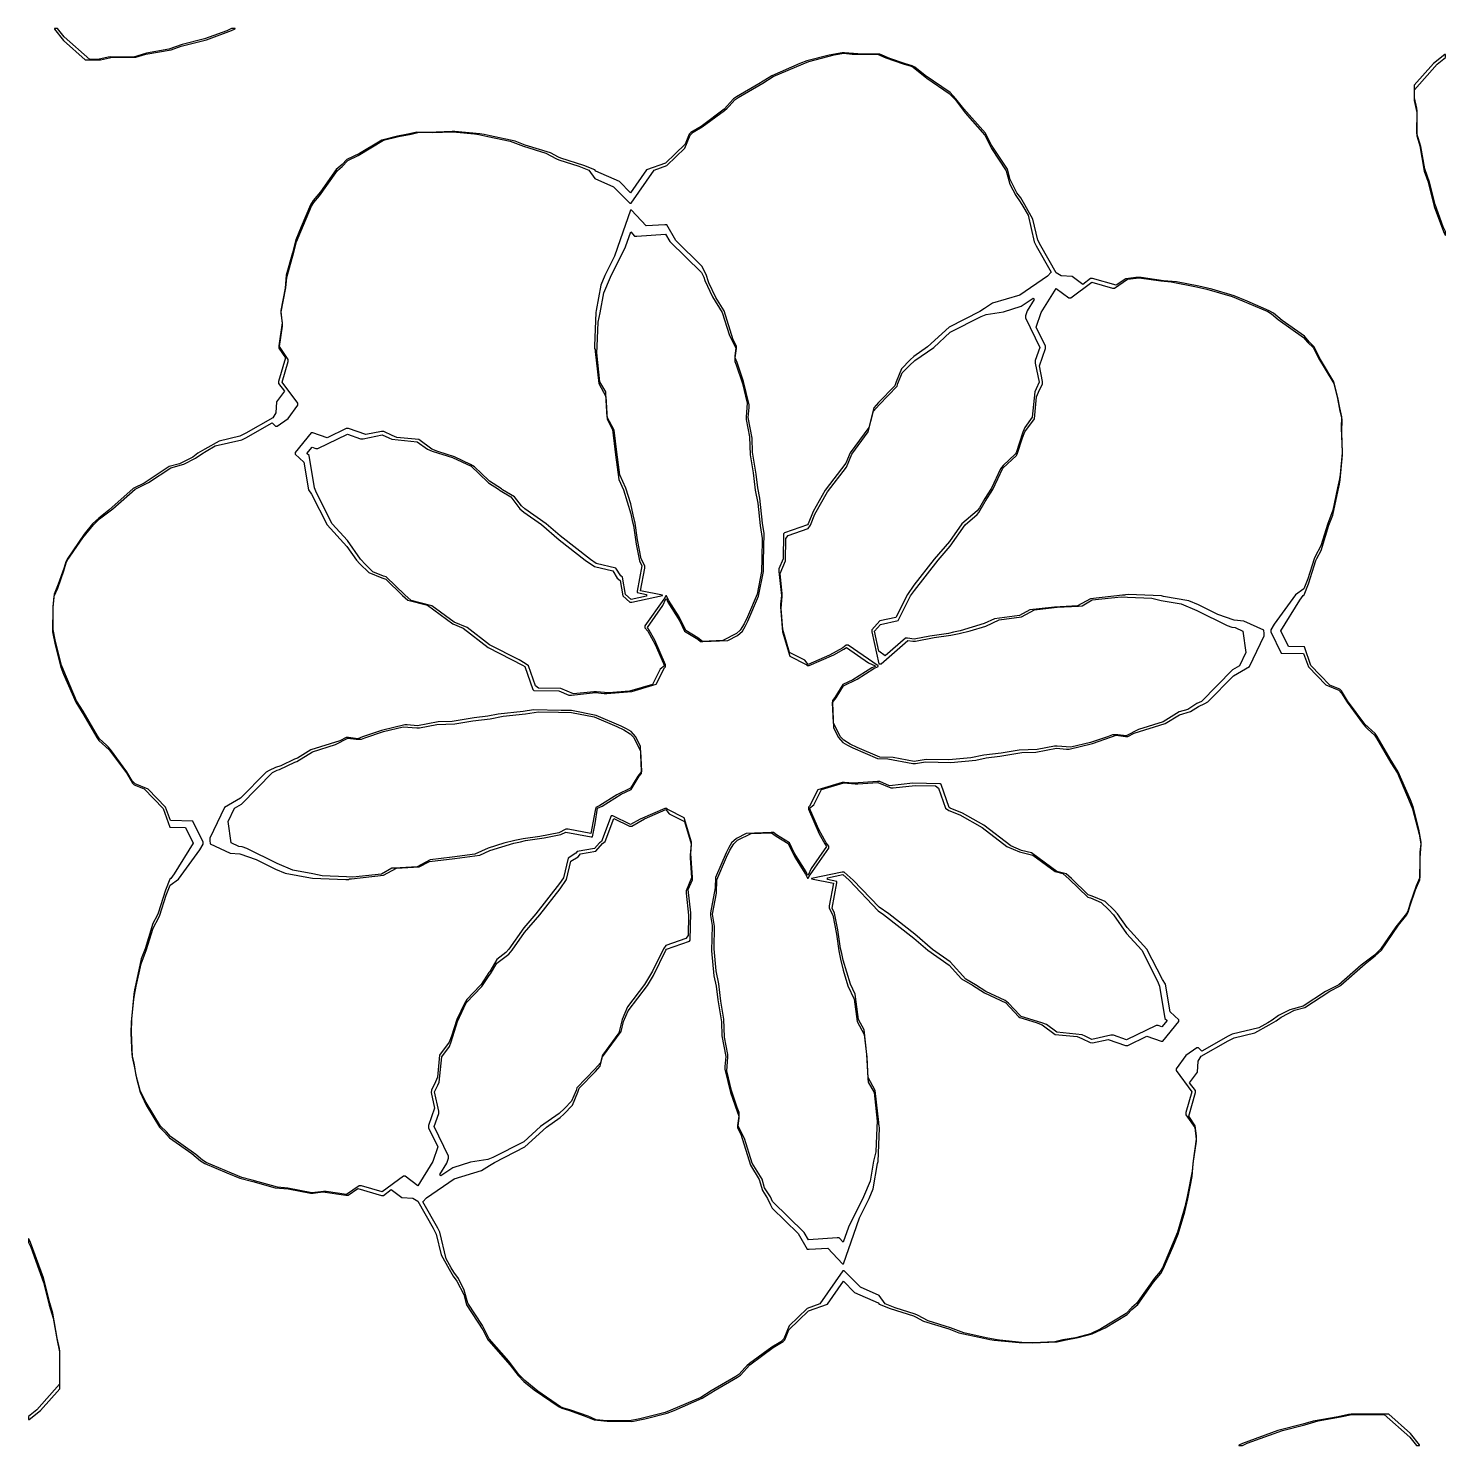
# Model space of a CAD drawing. Extents: x 65 to 85, y 65 to 85.
import ezdxf

# ---------------------------------------------------------------- set-up
doc = ezdxf.new("R2010")
doc.units = 0

msp = doc.modelspace()

# ---------------------------------------------------------------- linework, layer by layer
for points in [[(65.803, 84.553), (66.018, 84.556), (66.188, 84.594), (66.517, 84.592), (66.66, 84.634), (67.015, 84.696), (67.159, 84.749), (67.514, 84.839), (67.867, 84.967), (67.918, 84.993), (67.918, 84.999), (67.868, 84.999), (67.803, 84.966), (67.486, 84.852), (67.171, 84.771), (66.985, 84.703), (66.67, 84.648), (66.483, 84.594), (66.166, 84.595), (66.128, 84.592), (65.982, 84.56), (65.867, 84.558), (65.505, 84.88), (65.41, 84.999), (65.368, 84.999), (65.368, 84.987), (65.495, 84.827), (65.803, 84.553)], [(65.457, 75.987), (65.499, 75.885), (65.669, 75.49), (65.786, 75.306), (65.967, 74.991), (65.996, 74.952), (66.142, 74.817), (66.384, 74.492), (66.469, 74.349), (66.492, 74.325), (66.637, 74.268), (66.901, 73.991), (66.995, 73.729), (67.217, 73.724), (67.326, 73.501), (67.059, 73.07), (67.012, 73.005), (66.997, 72.994), (66.934, 72.841), (66.833, 72.512), (66.818, 72.482), (66.756, 72.367), (66.649, 72.013), (66.595, 71.869), (66.517, 71.516), (66.501, 71.434), (66.491, 71.372), (66.455, 71.019), (66.452, 70.835), (66.466, 70.483), (66.496, 70.355), (66.521, 70.209), (66.527, 70.185), (66.578, 69.987), (66.663, 69.805), (66.852, 69.493), (66.923, 69.426), (66.994, 69.346), (67.308, 69.122), (67.431, 69.02), (67.49, 68.984), (67.803, 68.849), (67.986, 68.773), (68.17, 68.729), (68.484, 68.639), (68.668, 68.625), (68.982, 68.563), (69.019, 68.563), (69.156, 68.581), (69.481, 68.535), (69.513, 68.535), (69.649, 68.627), (69.983, 68.532), (70.013, 68.532), (70.122, 68.613), (70.273, 68.501), (70.425, 68.492), (70.495, 68.451), (70.714, 68.068), (70.757, 67.987), (70.824, 67.693), (70.938, 67.491), (70.997, 67.394), (71.049, 67.322), (71.145, 67.132), (71.185, 66.989), (71.416, 66.635), (71.489, 66.491), (71.496, 66.481), (71.799, 66.138), (71.91, 65.993), (71.994, 65.904), (72.137, 65.789), (72.49, 65.548), (72.527, 65.531), (72.624, 65.5), (72.842, 65.424), (72.985, 65.363), (73.166, 65.346), (73.518, 65.344), (73.701, 65.378), (74.013, 65.457), (74.115, 65.499), (74.51, 65.669), (74.694, 65.786), (75.008, 65.967), (75.048, 65.996), (75.183, 66.142), (75.508, 66.384), (75.65, 66.469), (75.674, 66.492), (75.732, 66.637), (75.873, 66.773), (76.009, 66.901), (76.277, 66.997), (76.501, 67.322), (76.659, 67.164), (76.994, 67.014), (77.006, 66.997), (77.159, 66.934), (77.488, 66.833), (77.518, 66.818), (77.633, 66.756), (77.987, 66.649), (78.131, 66.595), (78.484, 66.517), (78.566, 66.501), (78.628, 66.491), (78.981, 66.455), (79.165, 66.452), (79.517, 66.466), (79.645, 66.496), (79.79, 66.522), (79.815, 66.527), (80.013, 66.578), (80.195, 66.664), (80.507, 66.852), (80.573, 66.923), (80.654, 66.994), (80.877, 67.308), (80.98, 67.431), (81.015, 67.49), (81.15, 67.803), (81.227, 67.987), (81.317, 68.3), (81.361, 68.484), (81.422, 68.798), (81.437, 68.982), (81.482, 69.297), (81.484, 69.336), (81.484, 69.373), (81.466, 69.512), (81.373, 69.649), (81.468, 69.983), (81.468, 70.013), (81.387, 70.122), (81.499, 70.273), (81.508, 70.425), (81.549, 70.495), (81.932, 70.714), (82.013, 70.757), (82.307, 70.824), (82.509, 70.938), (82.606, 70.997), (82.677, 71.049), (82.867, 71.145), (83.011, 71.185), (83.364, 71.416), (83.509, 71.489), (83.518, 71.496), (83.862, 71.799), (84.006, 71.91), (84.095, 71.994), (84.336, 72.346), (84.452, 72.491), (84.468, 72.527), (84.5, 72.624), (84.575, 72.842), (84.637, 72.984), (84.638, 73.296), (84.655, 73.481), (84.655, 73.518), (84.622, 73.701), (84.542, 74.013), (84.501, 74.115), (84.331, 74.51), (84.214, 74.694), (84.032, 75.008), (84.004, 75.048), (83.858, 75.183), (83.616, 75.508), (83.53, 75.65), (83.508, 75.674), (83.363, 75.731), (83.227, 75.873), (83.099, 76.009), (83.005, 76.27), (82.783, 76.275), (82.674, 76.499), (82.941, 76.93), (82.988, 76.995), (83.003, 77.006), (83.066, 77.159), (83.167, 77.488), (83.181, 77.518), (83.244, 77.633), (83.35, 77.987), (83.405, 78.131), (83.483, 78.484), (83.499, 78.566), (83.509, 78.628), (83.545, 78.981), (83.545, 79.02), (83.531, 79.36), (83.534, 79.518), (83.504, 79.645), (83.478, 79.79), (83.422, 80.012), (83.232, 80.325), (83.146, 80.507), (83.076, 80.573), (83.006, 80.654), (82.692, 80.877), (82.568, 80.98), (82.51, 81.015), (82.197, 81.15), (82.013, 81.227), (81.7, 81.317), (81.516, 81.361), (81.202, 81.422), (81.018, 81.437), (80.703, 81.482), (80.664, 81.484), (80.626, 81.484), (80.488, 81.466), (80.35, 81.373), (80.017, 81.468), (79.987, 81.468), (79.878, 81.386), (79.727, 81.499), (79.574, 81.508), (79.504, 81.549), (79.286, 81.932), (79.243, 82.012), (79.176, 82.307), (79.062, 82.509), (79.003, 82.606), (78.95, 82.677), (78.854, 82.867), (78.815, 83.011), (78.583, 83.364), (78.511, 83.509), (78.504, 83.518), (78.2, 83.862), (78.09, 84.006), (78.006, 84.095), (77.654, 84.336), (77.509, 84.452), (77.473, 84.468), (77.377, 84.5), (77.158, 84.575), (77.016, 84.637), (76.704, 84.638), (76.519, 84.655), (76.482, 84.655), (76.299, 84.622), (75.987, 84.542), (75.885, 84.501), (75.49, 84.331), (75.306, 84.214), (74.991, 84.033), (74.952, 84.004), (74.817, 83.858), (74.492, 83.616), (74.349, 83.53), (74.325, 83.508), (74.268, 83.363), (74.127, 83.227), (73.991, 83.099), (73.722, 83.003), (73.499, 82.678), (73.341, 82.836), (73.006, 82.986), (72.994, 83.003), (72.841, 83.066), (72.512, 83.167), (72.482, 83.181), (72.367, 83.244), (72.013, 83.35), (71.869, 83.405), (71.516, 83.483), (71.434, 83.499), (71.372, 83.509), (71.019, 83.545), (70.98, 83.545), (70.64, 83.531), (70.482, 83.534), (70.355, 83.504), (70.21, 83.478), (69.988, 83.422), (69.675, 83.232), (69.493, 83.147), (69.427, 83.076), (69.346, 83.006), (69.122, 82.692), (69.02, 82.569), (68.984, 82.51), (68.849, 82.197), (68.773, 82.013), (68.729, 81.83), (68.639, 81.516), (68.625, 81.332), (68.563, 81.018), (68.563, 80.981), (68.581, 80.844), (68.535, 80.519), (68.535, 80.486), (68.627, 80.35), (68.532, 80.017), (68.532, 79.987), (68.613, 79.878), (68.501, 79.727), (68.492, 79.574), (68.451, 79.505), (68.068, 79.286), (67.987, 79.243), (67.693, 79.176), (67.491, 79.062), (67.394, 79.003), (67.322, 78.95), (67.132, 78.854), (66.989, 78.815), (66.635, 78.583), (66.491, 78.511), (66.481, 78.504), (66.138, 78.2), (65.994, 78.09), (65.905, 78.006), (65.789, 77.862), (65.548, 77.51), (65.531, 77.473), (65.5, 77.377), (65.424, 77.158), (65.363, 77.015), (65.346, 76.834), (65.344, 76.482), (65.378, 76.299), (65.457, 75.987)], [(65.416, 77.102), (65.5, 77.345), (65.536, 77.456), (65.551, 77.49), (65.769, 77.809), (65.918, 77.994), (66.006, 78.077), (66.192, 78.219), (66.507, 78.497), (66.694, 78.592), (67.011, 78.799), (67.197, 78.85), (67.359, 78.932), (67.449, 78.997), (67.509, 79.035), (67.637, 79.106), (68.013, 79.191), (68.071, 79.223), (68.44, 79.433), (68.488, 79.386), (68.513, 79.386), (68.665, 79.495), (68.804, 79.682), (68.804, 79.708), (68.582, 80.005), (68.666, 80.298), (68.666, 80.328), (68.544, 80.508), (68.586, 80.797), (68.586, 80.834), (68.584, 80.873), (68.567, 80.997), (68.634, 81.338), (68.646, 81.484), (68.748, 81.84), (68.783, 81.987), (68.844, 82.133), (68.998, 82.49), (69.028, 82.54), (69.11, 82.638), (69.364, 82.994), (69.429, 83.051), (69.507, 83.135), (69.655, 83.204), (70.012, 83.42), (70.225, 83.475), (70.401, 83.506), (70.514, 83.533), (70.705, 83.529), (70.992, 83.541), (71.298, 83.51), (71.357, 83.501), (71.484, 83.475), (71.801, 83.405), (71.987, 83.335), (72.303, 83.24), (72.454, 83.158), (72.488, 83.142), (72.768, 83.056), (72.911, 82.997), (72.994, 82.881), (73.257, 82.763), (73.489, 82.532), (73.509, 82.532), (73.829, 82.997), (74.009, 83.062), (74.265, 83.307), (74.338, 83.492), (74.38, 83.532), (74.508, 83.608), (74.822, 83.842), (74.861, 83.873), (74.886, 83.898), (74.975, 83.996), (75.016, 84.025), (75.364, 84.225), (75.51, 84.318), (75.934, 84.499), (76.013, 84.532), (76.37, 84.623), (76.506, 84.647), (76.626, 84.636), (76.984, 84.635), (77.102, 84.584), (77.345, 84.5), (77.456, 84.464), (77.491, 84.448), (77.677, 84.298), (77.994, 84.082), (78.077, 83.993), (78.219, 83.808), (78.498, 83.492), (78.591, 83.305), (78.799, 82.989), (78.85, 82.802), (78.932, 82.64), (78.997, 82.551), (79.035, 82.491), (79.106, 82.363), (79.191, 81.987), (79.223, 81.928), (79.433, 81.56), (79.379, 81.504), (78.989, 81.236), (78.607, 81.119), (78.491, 81.047), (78.424, 81.002), (77.992, 80.781), (77.689, 80.504), (77.493, 80.368), (77.443, 80.32), (77.319, 80.193), (77.244, 80.013), (77.226, 79.957), (76.996, 79.72), (76.932, 79.643), (76.859, 79.366), (76.598, 79.01), (76.537, 78.864), (76.244, 78.482), (76.076, 78.183), (76.005, 78.01), (75.994, 77.992), (75.669, 77.882), (75.658, 77.868), (75.651, 77.516), (75.591, 77.371), (75.591, 77.336), (75.627, 76.998), (75.616, 76.874), (75.616, 76.836), (75.642, 76.484), (75.745, 76.14), (75.975, 76.025), (75.99, 76.007), (76.016, 76.007), (76.366, 76.16), (76.508, 76.239), (76.543, 76.265), (76.856, 76.047), (76.948, 76.003), (76.948, 75.997), (76.904, 75.976), (76.635, 75.808), (76.495, 75.739), (76.38, 75.555), (76.347, 75.513), (76.347, 75.48), (76.36, 75.13), (76.43, 74.992), (76.493, 74.922), (76.559, 74.883), (76.634, 74.848), (76.984, 74.695), (77.127, 74.693), (77.482, 74.624), (77.518, 74.624), (77.658, 74.649), (78.019, 74.641), (78.372, 74.675), (78.517, 74.705), (78.709, 74.728), (79.018, 74.78), (79.216, 74.784), (79.507, 74.842), (79.651, 74.83), (79.688, 74.83), (80.014, 74.91), (80.286, 75), (80.351, 75.025), (80.481, 75.007), (80.515, 75.007), (80.602, 75.054), (81.041, 75.189), (81.243, 75.314), (81.397, 75.359), (81.51, 75.428), (81.603, 75.473), (81.645, 75.497), (82.007, 75.863), (82.233, 75.995), (82.44, 76.426), (82.44, 76.459), (82.434, 76.506), (82.152, 76.636), (82.016, 76.649), (81.785, 76.727), (81.511, 76.864), (81.375, 76.922), (81.016, 76.984), (80.99, 76.99), (80.52, 77.009), (80.484, 77.008), (80.469, 77.003), (80.439, 76.999), (79.986, 76.951), (79.805, 76.85), (79.482, 76.832), (79.131, 76.792), (78.987, 76.714), (78.631, 76.668), (78.488, 76.6), (78.148, 76.5), (78.056, 76.477), (77.984, 76.462), (77.721, 76.422), (77.498, 76.38), (77.408, 76.394), (77.377, 76.394), (77.092, 76.143), (77.001, 76.211), (76.94, 76.494), (77.023, 76.589), (77.274, 76.643), (77.45, 76.991), (77.503, 77.067), (77.838, 77.493), (78.006, 77.691), (78.221, 77.994), (78.39, 78.139), (78.411, 78.168), (78.502, 78.322), (78.609, 78.49), (78.753, 78.795), (78.942, 78.974), (78.955, 78.99), (79.028, 79.219), (79.061, 79.305), (79.196, 79.488), (79.227, 79.8), (79.255, 79.864), (79.312, 79.985), (79.312, 80.018), (79.266, 80.235), (79.352, 80.483), (79.352, 80.515), (79.222, 80.785), (79.293, 80.989), (79.502, 81.33), (79.682, 81.196), (79.708, 81.196), (80.005, 81.418), (80.298, 81.334), (80.328, 81.334), (80.512, 81.458), (80.673, 81.48), (80.982, 81.435), (81.128, 81.424), (81.484, 81.354), (81.63, 81.319), (81.987, 81.216), (82.133, 81.156), (82.49, 81.002), (82.54, 80.971), (82.638, 80.89), (82.994, 80.636), (83.051, 80.571), (83.135, 80.493), (83.204, 80.345), (83.42, 79.988), (83.475, 79.775), (83.506, 79.599), (83.533, 79.486), (83.529, 79.295), (83.541, 79.008), (83.51, 78.702), (83.501, 78.643), (83.475, 78.516), (83.405, 78.199), (83.335, 78.013), (83.24, 77.697), (83.158, 77.546), (83.142, 77.512), (83.056, 77.232), (82.997, 77.089), (82.879, 77.005), (82.579, 76.59), (82.532, 76.514), (82.532, 76.485), (82.678, 76.185), (82.995, 76.178), (83.062, 75.991), (83.307, 75.735), (83.492, 75.662), (83.531, 75.62), (83.608, 75.492), (83.842, 75.178), (83.873, 75.138), (83.898, 75.114), (83.996, 75.025), (84.025, 74.984), (84.224, 74.636), (84.318, 74.49), (84.499, 74.066), (84.532, 73.987), (84.623, 73.629), (84.647, 73.494), (84.636, 73.374), (84.635, 73.016), (84.584, 72.898), (84.5, 72.655), (84.464, 72.543), (84.448, 72.509), (84.298, 72.322), (84.082, 72.006), (83.994, 71.923), (83.808, 71.781), (83.492, 71.502), (83.305, 71.408), (82.989, 71.2), (82.8, 71.148), (82.64, 71.068), (82.551, 71.003), (82.491, 70.965), (82.363, 70.894), (81.987, 70.808), (81.928, 70.777), (81.56, 70.567), (81.511, 70.614), (81.487, 70.614), (81.335, 70.505), (81.196, 70.318), (81.196, 70.292), (81.418, 69.995), (81.334, 69.702), (81.334, 69.671), (81.458, 69.488), (81.48, 69.327), (81.435, 69.018), (81.424, 68.872), (81.354, 68.516), (81.319, 68.37), (81.216, 68.013), (81.156, 67.867), (81.002, 67.51), (80.972, 67.46), (80.89, 67.362), (80.636, 67.006), (80.571, 66.949), (80.493, 66.866), (80.135, 66.649), (79.987, 66.58), (79.775, 66.524), (79.599, 66.494), (79.483, 66.466), (79.179, 66.454), (79.019, 66.458), (78.702, 66.49), (78.643, 66.499), (78.516, 66.524), (78.199, 66.595), (78.013, 66.664), (77.697, 66.76), (77.546, 66.841), (77.512, 66.858), (77.232, 66.944), (77.089, 67.003), (77.006, 67.119), (76.743, 67.237), (76.511, 67.468), (76.491, 67.468), (76.171, 67.002), (75.991, 66.938), (75.735, 66.693), (75.662, 66.508), (75.62, 66.468), (75.492, 66.391), (75.178, 66.158), (75.138, 66.127), (75.114, 66.102), (75.025, 66.004), (74.984, 65.975), (74.636, 65.775), (74.49, 65.682), (74.066, 65.501), (73.987, 65.468), (73.629, 65.377), (73.483, 65.35), (73.164, 65.352), (73.015, 65.365), (72.898, 65.416), (72.655, 65.5), (72.543, 65.536), (72.51, 65.551), (72.191, 65.769), (72.006, 65.918), (71.923, 66.006), (71.781, 66.192), (71.502, 66.508), (71.408, 66.694), (71.2, 67.011), (71.149, 67.197), (71.068, 67.359), (71.003, 67.449), (70.965, 67.509), (70.894, 67.637), (70.808, 68.012), (70.777, 68.071), (70.567, 68.439), (70.621, 68.496), (71.011, 68.764), (71.393, 68.881), (71.508, 68.952), (71.576, 68.998), (72.008, 69.219), (72.311, 69.496), (72.507, 69.632), (72.556, 69.68), (72.68, 69.807), (72.756, 69.987), (72.774, 70.043), (73.004, 70.28), (73.068, 70.357), (73.104, 70.489), (73.364, 70.844), (73.4, 70.987), (73.463, 71.136), (73.736, 71.492), (73.822, 71.635), (73.995, 71.99), (74.006, 72.007), (74.331, 72.118), (74.341, 72.132), (74.348, 72.519), (74.313, 72.846), (74.371, 72.984), (74.371, 73.019), (74.347, 73.354), (74.358, 73.481), (74.358, 73.517), (74.255, 73.86), (74.024, 73.975), (74.01, 73.993), (73.984, 73.993), (73.634, 73.84), (73.499, 73.766), (73.246, 73.887), (73.226, 73.887), (73.087, 73.527), (73.058, 73.505), (72.991, 73.428), (72.747, 73.383), (72.726, 73.359), (72.62, 73.292), (72.551, 73.011), (72.497, 72.933), (72.162, 72.507), (71.994, 72.309), (71.78, 72.007), (71.739, 71.959), (71.61, 71.861), (71.512, 71.692), (71.497, 71.676), (71.39, 71.508), (71.378, 71.494), (71.19, 71.297), (71.153, 71.241), (71.045, 71.012), (70.972, 70.781), (70.938, 70.695), (70.804, 70.512), (70.773, 70.2), (70.745, 70.136), (70.688, 70.015), (70.687, 69.982), (70.733, 69.765), (70.648, 69.517), (70.648, 69.485), (70.778, 69.215), (70.707, 69.011), (70.498, 68.669), (70.318, 68.804), (70.292, 68.804), (69.995, 68.582), (69.702, 68.666), (69.671, 68.666), (69.492, 68.544), (69.203, 68.586), (69.165, 68.586), (69.127, 68.584), (69.003, 68.567), (68.662, 68.634), (68.516, 68.646), (68.16, 68.748), (68.013, 68.783), (67.867, 68.844), (67.51, 68.998), (67.46, 69.028), (67.362, 69.109), (67.006, 69.364), (66.949, 69.429), (66.866, 69.507), (66.648, 69.865), (66.579, 70.013), (66.524, 70.225), (66.494, 70.401), (66.466, 70.517), (66.454, 70.821), (66.458, 70.981), (66.49, 71.298), (66.499, 71.357), (66.524, 71.484), (66.595, 71.801), (66.664, 71.987), (66.76, 72.303), (66.841, 72.454), (66.858, 72.488), (66.944, 72.768), (67.003, 72.911), (67.121, 72.995), (67.421, 73.41), (67.468, 73.486), (67.468, 73.515), (67.322, 73.814), (67.005, 73.822), (66.938, 74.009), (66.693, 74.265), (66.508, 74.338), (66.468, 74.38), (66.391, 74.508), (66.158, 74.822), (66.127, 74.861), (66.102, 74.886), (66.004, 74.975), (65.975, 75.016), (65.775, 75.364), (65.682, 75.51), (65.501, 75.934), (65.468, 76.013), (65.377, 76.37), (65.35, 76.517), (65.352, 76.836), (65.365, 76.985), (65.416, 77.102)], [(84.594, 83.812), (84.592, 83.483), (84.634, 83.34), (84.695, 82.985), (84.749, 82.841), (84.839, 82.486), (84.967, 82.133), (84.993, 82.082), (84.999, 82.082), (84.999, 82.131), (84.966, 82.197), (84.852, 82.514), (84.771, 82.829), (84.703, 83.015), (84.648, 83.33), (84.594, 83.517), (84.595, 83.834), (84.592, 83.872), (84.56, 84.018), (84.559, 84.133), (84.881, 84.495), (84.999, 84.589), (84.999, 84.632), (84.987, 84.632), (84.827, 84.505), (84.553, 84.197), (84.556, 83.982), (84.594, 83.812)], [(69.219, 77.992), (69.496, 77.689), (69.632, 77.493), (69.68, 77.443), (69.807, 77.319), (69.987, 77.244), (70.043, 77.226), (70.28, 76.995), (70.357, 76.932), (70.634, 76.859), (70.99, 76.598), (71.135, 76.537), (71.491, 76.264), (71.975, 76.014), (72.007, 75.994), (72.118, 75.669), (72.132, 75.658), (72.484, 75.651), (72.629, 75.591), (72.664, 75.591), (73.002, 75.627), (73.126, 75.616), (73.164, 75.616), (73.516, 75.642), (73.86, 75.745), (73.975, 75.975), (73.993, 75.99), (73.993, 76.016), (73.84, 76.366), (73.761, 76.508), (73.735, 76.543), (73.953, 76.856), (73.997, 76.948), (74.003, 76.948), (74.024, 76.904), (74.191, 76.635), (74.261, 76.494), (74.445, 76.38), (74.487, 76.347), (74.52, 76.347), (74.87, 76.36), (75.008, 76.431), (75.078, 76.493), (75.117, 76.559), (75.152, 76.634), (75.305, 76.986), (75.374, 77.337), (75.376, 77.48), (75.385, 77.873), (75.359, 78.017), (75.324, 78.372), (75.295, 78.517), (75.271, 78.709), (75.22, 79.018), (75.215, 79.216), (75.157, 79.507), (75.17, 79.651), (75.17, 79.688), (75.09, 80.014), (75, 80.286), (74.974, 80.351), (74.993, 80.481), (74.992, 80.515), (74.946, 80.602), (74.819, 81.011), (74.701, 81.202), (74.603, 81.41), (74.592, 81.436), (74.57, 81.512), (74.527, 81.603), (74.503, 81.645), (74.137, 82.007), (74.008, 82.228), (73.981, 82.228), (73.719, 82.211), (73.511, 82.432), (73.495, 82.432), (73.35, 82.013), (73.273, 81.785), (73.136, 81.511), (73.077, 81.375), (73.015, 81.016), (73.009, 80.99), (72.991, 80.52), (72.991, 80.484), (72.997, 80.469), (73.001, 80.439), (73.049, 79.986), (73.15, 79.805), (73.168, 79.486), (73.245, 79.341), (73.286, 78.982), (73.332, 78.631), (73.4, 78.487), (73.5, 78.148), (73.523, 78.055), (73.538, 77.984), (73.577, 77.721), (73.622, 77.487), (73.658, 77.415), (73.591, 77.059), (73.591, 77.038), (73.722, 77.012), (73.722, 76.987), (73.506, 76.94), (73.428, 77.009), (73.383, 77.253), (73.359, 77.274), (73.292, 77.38), (73.011, 77.448), (72.932, 77.503), (72.507, 77.838), (72.308, 78.006), (72.007, 78.22), (71.959, 78.26), (71.861, 78.389), (71.692, 78.488), (71.676, 78.503), (71.507, 78.61), (71.494, 78.622), (71.296, 78.81), (71.241, 78.847), (71.012, 78.954), (70.781, 79.028), (70.695, 79.061), (70.512, 79.196), (70.2, 79.227), (70.136, 79.255), (70.015, 79.312), (69.982, 79.312), (69.765, 79.266), (69.516, 79.352), (69.485, 79.352), (69.215, 79.222), (69.016, 79.291), (68.99, 79.291), (68.766, 79.012), (68.766, 78.989), (68.889, 78.88), (68.955, 78.488), (68.998, 78.424), (69.219, 77.992)], [(69.004, 79.09), (69.055, 79.073), (69.087, 79.073), (69.502, 79.271), (69.688, 79.208), (69.723, 79.208), (69.995, 79.265), (70.086, 79.221), (70.13, 79.202), (70.488, 79.167), (70.635, 79.059), (70.697, 79.034), (70.988, 78.942), (71.247, 78.82), (71.478, 78.6), (71.492, 78.588), (71.636, 78.497), (71.656, 78.478), (71.809, 78.389), (71.937, 78.221), (71.993, 78.174), (72.24, 77.999), (72.493, 77.784), (72.858, 77.497), (72.989, 77.406), (73.246, 77.343), (73.311, 77.241), (73.35, 77.208), (73.389, 76.991), (73.488, 76.904), (73.518, 76.904), (73.948, 76.997), (73.948, 77.003), (73.639, 77.064), (73.699, 77.381), (73.699, 77.414), (73.649, 77.513), (73.597, 77.783), (73.562, 78.016), (73.537, 78.134), (73.5, 78.288), (73.433, 78.512), (73.345, 78.699), (73.304, 79.017), (73.268, 79.328), (73.169, 79.514), (73.151, 79.833), (73.147, 79.868), (73.066, 80.013), (73.023, 80.42), (73.028, 80.509), (73.041, 80.854), (73.071, 80.984), (73.12, 81.269), (73.214, 81.489), (73.428, 81.915), (73.501, 82.127), (73.556, 82.068), (73.587, 82.068), (73.993, 82.094), (74.052, 81.993), (74.497, 81.553), (74.53, 81.488), (74.544, 81.443), (74.655, 81.209), (74.792, 80.989), (74.892, 80.667), (74.984, 80.492), (74.968, 80.374), (74.969, 80.299), (74.99, 80.249), (75.077, 79.986), (75.145, 79.71), (75.129, 79.519), (75.129, 79.482), (75.178, 79.236), (75.184, 78.982), (75.226, 78.728), (75.256, 78.483), (75.294, 78.298), (75.325, 77.983), (75.357, 77.802), (75.35, 77.52), (75.347, 77.333), (75.285, 77.014), (75.147, 76.696), (75.101, 76.598), (75.046, 76.506), (74.992, 76.458), (74.8, 76.36), (74.511, 76.349), (74.448, 76.398), (74.277, 76.505), (74.183, 76.695), (74.034, 76.933), (74.007, 76.991), (73.996, 76.991), (73.986, 76.976), (73.971, 76.946), (73.966, 76.947), (73.701, 76.567), (73.701, 76.541), (73.74, 76.492), (73.843, 76.304), (73.975, 76.003), (73.915, 75.955), (73.81, 75.743), (73.484, 75.645), (73.186, 75.623), (73.019, 75.637), (72.981, 75.637), (72.694, 75.607), (72.516, 75.682), (72.198, 75.688), (72.156, 75.72), (72.058, 76.006), (72.009, 76.038), (71.924, 76.088), (71.509, 76.302), (71.194, 76.544), (71.009, 76.621), (70.696, 76.851), (70.404, 76.926), (70.311, 77.004), (70.049, 77.258), (70.013, 77.27), (69.863, 77.332), (69.758, 77.435), (69.689, 77.507), (69.504, 77.774), (69.29, 78.008), (69.065, 78.447), (69.039, 78.514), (68.964, 78.973), (68.932, 79.001), (69.004, 79.09)], [(75.688, 77.802), (75.72, 77.844), (76.006, 77.942), (76.037, 77.99), (76.1, 78.142), (76.277, 78.459), (76.544, 78.806), (76.621, 78.99), (76.851, 79.304), (76.926, 79.596), (77.004, 79.689), (77.258, 79.95), (77.27, 79.987), (77.332, 80.137), (77.435, 80.241), (77.507, 80.311), (77.775, 80.496), (78.008, 80.71), (78.447, 80.935), (78.515, 80.96), (78.762, 81), (79.011, 81.077), (79.177, 81.191), (79.195, 81.174), (79.095, 81.011), (79.073, 80.944), (79.072, 80.913), (79.272, 80.498), (79.208, 80.312), (79.208, 80.277), (79.265, 80.005), (79.221, 79.914), (79.202, 79.87), (79.167, 79.512), (79.059, 79.365), (79.035, 79.303), (78.941, 79.01), (78.925, 78.99), (78.756, 78.83), (78.719, 78.784), (78.59, 78.51), (78.498, 78.366), (78.42, 78.233), (78.388, 78.19), (78.173, 78.006), (77.999, 77.76), (77.784, 77.507), (77.497, 77.142), (77.405, 77.009), (77.241, 76.687), (77.013, 76.637), (76.904, 76.512), (76.904, 76.482), (77.001, 76.034), (77.035, 76.034), (77.409, 76.362), (77.482, 76.351), (77.518, 76.351), (77.783, 76.402), (78.016, 76.437), (78.134, 76.462), (78.288, 76.5), (78.512, 76.566), (78.699, 76.655), (79.013, 76.696), (79.199, 76.795), (79.518, 76.831), (79.819, 76.848), (79.869, 76.853), (80.013, 76.934), (80.42, 76.977), (80.509, 76.972), (80.854, 76.959), (80.984, 76.928), (81.269, 76.879), (81.489, 76.786), (81.915, 76.572), (81.984, 76.549), (82.03, 76.545), (82.138, 76.494), (82.18, 76.191), (82.091, 76.005), (81.993, 75.948), (81.553, 75.503), (81.49, 75.471), (81.36, 75.39), (81.239, 75.355), (81.012, 75.215), (80.667, 75.108), (80.492, 75.015), (80.374, 75.032), (80.299, 75.031), (80.229, 75.003), (79.986, 74.923), (79.71, 74.855), (79.519, 74.871), (79.482, 74.871), (79.236, 74.822), (78.982, 74.816), (78.728, 74.774), (78.483, 74.744), (78.298, 74.706), (77.989, 74.676), (77.667, 74.684), (77.501, 74.653), (77.203, 74.711), (77.015, 74.714), (76.696, 74.852), (76.598, 74.899), (76.506, 74.953), (76.457, 75.008), (76.36, 75.2), (76.349, 75.489), (76.398, 75.552), (76.505, 75.723), (76.695, 75.817), (76.933, 75.965), (76.991, 75.993), (76.991, 76.004), (76.567, 76.298), (76.541, 76.298), (76.492, 76.26), (76.304, 76.156), (76.003, 76.025), (75.955, 76.085), (75.743, 76.19), (75.645, 76.516), (75.623, 76.813), (75.637, 76.981), (75.637, 77.019), (75.607, 77.306), (75.682, 77.484), (75.688, 77.802)], [(67.56, 73.574), (67.56, 73.541), (67.566, 73.494), (67.848, 73.363), (67.984, 73.35), (68.214, 73.273), (68.489, 73.136), (68.625, 73.077), (68.984, 73.015), (69.009, 73.009), (69.48, 72.991), (69.516, 72.991), (69.531, 72.997), (69.56, 73.001), (70.013, 73.049), (70.195, 73.15), (70.514, 73.168), (70.659, 73.245), (71.017, 73.286), (71.369, 73.332), (71.512, 73.4), (71.852, 73.5), (71.944, 73.523), (72.016, 73.538), (72.279, 73.577), (72.513, 73.622), (72.585, 73.658), (72.941, 73.591), (72.962, 73.591), (72.999, 73.781), (73.033, 73.994), (73.096, 74.024), (73.365, 74.191), (73.505, 74.261), (73.62, 74.445), (73.653, 74.487), (73.653, 74.52), (73.639, 74.869), (73.569, 75.008), (73.506, 75.078), (73.441, 75.117), (73.366, 75.152), (73.014, 75.305), (72.663, 75.374), (72.52, 75.376), (72.127, 75.385), (71.983, 75.359), (71.628, 75.324), (71.483, 75.295), (71.291, 75.271), (70.982, 75.22), (70.784, 75.215), (70.493, 75.157), (70.348, 75.17), (70.312, 75.17), (69.986, 75.09), (69.714, 75), (69.649, 74.974), (69.519, 74.993), (69.485, 74.992), (69.398, 74.946), (68.989, 74.82), (68.797, 74.7), (68.757, 74.686), (68.565, 74.593), (68.488, 74.571), (68.397, 74.527), (68.355, 74.503), (67.993, 74.137), (67.767, 74.005), (67.56, 73.574)], [(67.819, 73.809), (67.909, 73.995), (68.007, 74.052), (68.447, 74.497), (68.512, 74.53), (68.546, 74.54), (68.761, 74.644), (68.791, 74.655), (69.011, 74.792), (69.333, 74.892), (69.508, 74.984), (69.626, 74.968), (69.701, 74.969), (69.751, 74.99), (70.014, 75.077), (70.29, 75.145), (70.481, 75.129), (70.518, 75.129), (70.764, 75.178), (71.018, 75.184), (71.272, 75.226), (71.517, 75.256), (71.702, 75.294), (72.017, 75.325), (72.198, 75.357), (72.48, 75.35), (72.667, 75.347), (72.986, 75.285), (73.304, 75.147), (73.402, 75.101), (73.493, 75.046), (73.542, 74.992), (73.639, 74.8), (73.651, 74.511), (73.602, 74.448), (73.495, 74.277), (73.305, 74.183), (73.066, 74.035), (73.007, 74.006), (73.001, 73.965), (72.936, 73.639), (72.619, 73.699), (72.586, 73.699), (72.487, 73.649), (72.216, 73.597), (71.984, 73.562), (71.865, 73.538), (71.712, 73.5), (71.488, 73.433), (71.301, 73.345), (70.982, 73.304), (70.671, 73.268), (70.486, 73.169), (70.167, 73.151), (70.131, 73.147), (69.986, 73.066), (69.58, 73.023), (69.491, 73.028), (69.146, 73.041), (69.016, 73.071), (68.731, 73.12), (68.511, 73.214), (68.084, 73.428), (68.016, 73.451), (67.97, 73.455), (67.862, 73.506), (67.819, 73.809)], [(74.641, 71.981), (74.675, 71.628), (74.705, 71.483), (74.728, 71.291), (74.78, 70.982), (74.784, 70.784), (74.842, 70.493), (74.83, 70.349), (74.83, 70.312), (74.91, 69.986), (75, 69.714), (75.025, 69.649), (75.007, 69.519), (75.007, 69.485), (75.054, 69.398), (75.189, 68.959), (75.314, 68.757), (75.359, 68.602), (75.428, 68.49), (75.473, 68.397), (75.497, 68.354), (75.863, 67.993), (75.992, 67.772), (76.019, 67.772), (76.28, 67.789), (76.489, 67.568), (76.505, 67.568), (76.65, 67.987), (76.727, 68.214), (76.864, 68.489), (76.922, 68.625), (76.984, 68.984), (76.99, 69.01), (77.009, 69.48), (77.008, 69.516), (77.003, 69.531), (76.999, 69.56), (76.951, 70.013), (76.85, 70.195), (76.832, 70.518), (76.792, 70.869), (76.714, 71.013), (76.668, 71.369), (76.6, 71.512), (76.5, 71.852), (76.477, 71.944), (76.462, 72.016), (76.422, 72.279), (76.377, 72.513), (76.341, 72.585), (76.409, 72.941), (76.409, 72.962), (76.278, 72.988), (76.278, 73.013), (76.494, 73.06), (76.584, 72.98), (76.994, 72.548), (77.067, 72.497), (77.493, 72.162), (77.691, 71.993), (77.994, 71.779), (78.169, 71.588), (78.322, 71.498), (78.49, 71.391), (78.795, 71.247), (78.974, 71.057), (78.99, 71.044), (79.219, 70.972), (79.305, 70.938), (79.488, 70.804), (79.8, 70.773), (79.864, 70.745), (79.985, 70.688), (80.018, 70.687), (80.235, 70.733), (80.483, 70.648), (80.515, 70.648), (80.785, 70.777), (80.983, 70.709), (81.01, 70.709), (81.234, 70.987), (81.234, 71.01), (81.111, 71.12), (81.045, 71.512), (81.002, 71.576), (80.781, 72.008), (80.504, 72.311), (80.368, 72.507), (80.32, 72.556), (80.193, 72.68), (80.013, 72.756), (79.957, 72.773), (79.719, 73.004), (79.643, 73.068), (79.511, 73.104), (79.156, 73.364), (79.013, 73.4), (78.864, 73.463), (78.482, 73.756), (78.183, 73.923), (78.01, 73.995), (77.992, 74.006), (77.882, 74.331), (77.868, 74.341), (77.481, 74.348), (77.154, 74.313), (77.016, 74.371), (76.981, 74.371), (76.646, 74.347), (76.519, 74.358), (76.483, 74.358), (76.14, 74.255), (76.025, 74.024), (76.007, 74.01), (76.007, 73.984), (76.16, 73.634), (76.238, 73.492), (76.265, 73.457), (76.047, 73.144), (76.003, 73.052), (75.997, 73.052), (75.976, 73.096), (75.808, 73.365), (75.739, 73.505), (75.555, 73.62), (75.513, 73.653), (75.48, 73.653), (75.13, 73.639), (74.992, 73.569), (74.922, 73.506), (74.883, 73.441), (74.848, 73.366), (74.695, 73.016), (74.693, 72.873), (74.624, 72.518), (74.624, 72.482), (74.649, 72.342), (74.641, 71.981)], [(74.684, 72.333), (74.653, 72.499), (74.711, 72.797), (74.714, 72.984), (74.852, 73.304), (74.899, 73.402), (74.954, 73.493), (75.008, 73.542), (75.2, 73.639), (75.489, 73.65), (75.552, 73.602), (75.723, 73.495), (75.817, 73.305), (75.965, 73.066), (75.993, 73.009), (76.004, 73.009), (76.013, 73.023), (76.028, 73.054), (76.034, 73.053), (76.298, 73.433), (76.298, 73.459), (76.26, 73.508), (76.156, 73.696), (76.025, 73.997), (76.085, 74.045), (76.19, 74.257), (76.509, 74.353), (76.666, 74.34), (76.704, 74.34), (76.989, 74.36), (77.169, 74.285), (77.204, 74.285), (77.513, 74.317), (77.802, 74.312), (77.844, 74.28), (77.942, 73.994), (77.99, 73.963), (78.142, 73.9), (78.459, 73.722), (78.805, 73.456), (78.987, 73.38), (79.174, 73.332), (79.489, 73.101), (79.596, 73.073), (79.689, 72.995), (79.95, 72.742), (79.987, 72.73), (80.137, 72.667), (80.241, 72.565), (80.311, 72.493), (80.496, 72.225), (80.71, 71.992), (80.934, 71.553), (80.96, 71.485), (81.036, 71.027), (81.068, 70.999), (80.996, 70.909), (80.944, 70.927), (80.913, 70.927), (80.498, 70.728), (80.312, 70.792), (80.277, 70.792), (80.005, 70.734), (79.914, 70.778), (79.87, 70.798), (79.512, 70.833), (79.365, 70.941), (79.303, 70.965), (79.01, 71.058), (78.99, 71.075), (78.83, 71.244), (78.784, 71.281), (78.51, 71.41), (78.365, 71.502), (78.231, 71.581), (78.006, 71.827), (77.76, 72.001), (77.507, 72.216), (77.142, 72.503), (77.006, 72.597), (76.641, 72.982), (76.512, 73.095), (76.482, 73.095), (76.051, 73.003), (76.051, 72.997), (76.361, 72.936), (76.301, 72.619), (76.301, 72.586), (76.35, 72.487), (76.402, 72.216), (76.437, 71.984), (76.462, 71.865), (76.5, 71.712), (76.566, 71.487), (76.655, 71.301), (76.696, 70.987), (76.795, 70.801), (76.831, 70.482), (76.848, 70.18), (76.853, 70.131), (76.934, 69.986), (76.977, 69.58), (76.972, 69.491), (76.959, 69.146), (76.928, 69.016), (76.879, 68.731), (76.786, 68.511), (76.572, 68.084), (76.499, 67.872), (76.443, 67.931), (76.413, 67.931), (76.007, 67.906), (75.948, 68.007), (75.503, 68.447), (75.471, 68.51), (75.39, 68.64), (75.355, 68.761), (75.215, 68.988), (75.108, 69.333), (75.015, 69.508), (75.032, 69.626), (75.031, 69.701), (75.003, 69.771), (74.923, 70.014), (74.855, 70.29), (74.871, 70.481), (74.871, 70.518), (74.822, 70.764), (74.816, 71.018), (74.774, 71.272), (74.744, 71.517), (74.706, 71.702), (74.676, 72.011), (74.684, 72.333)], [(70.927, 69.055), (70.927, 69.087), (70.728, 69.502), (70.792, 69.688), (70.792, 69.722), (70.734, 69.995), (70.778, 70.086), (70.798, 70.13), (70.833, 70.488), (70.941, 70.635), (70.965, 70.697), (71.058, 70.988), (71.18, 71.247), (71.4, 71.478), (71.411, 71.492), (71.503, 71.636), (71.521, 71.656), (71.611, 71.809), (71.779, 71.937), (71.826, 71.993), (72.001, 72.24), (72.216, 72.493), (72.503, 72.858), (72.594, 72.989), (72.656, 73.246), (72.759, 73.311), (72.792, 73.35), (73.009, 73.389), (73.102, 73.495), (73.138, 73.524), (73.264, 73.849), (73.485, 73.744), (73.515, 73.743), (73.696, 73.844), (73.997, 73.975), (74.045, 73.915), (74.257, 73.81), (74.353, 73.491), (74.34, 73.334), (74.34, 73.296), (74.36, 73.011), (74.285, 72.831), (74.285, 72.796), (74.317, 72.487), (74.312, 72.198), (74.28, 72.156), (73.994, 72.058), (73.962, 72.01), (73.809, 71.695), (73.697, 71.508), (73.456, 71.194), (73.38, 71.013), (73.332, 70.826), (73.101, 70.511), (73.073, 70.404), (72.996, 70.311), (72.742, 70.05), (72.73, 70.013), (72.667, 69.863), (72.565, 69.758), (72.493, 69.689), (72.225, 69.504), (71.992, 69.29), (71.553, 69.065), (71.485, 69.039), (71.238, 68.999), (70.989, 68.923), (70.823, 68.809), (70.805, 68.826), (70.904, 68.989), (70.927, 69.055)], [(65.013, 65.368), (65.172, 65.495), (65.446, 65.803), (65.444, 66.011), (65.445, 66.334), (65.439, 66.371), (65.408, 66.516), (65.346, 66.87), (65.304, 67.014), (65.214, 67.369), (65.033, 67.867), (65.007, 67.918), (65.001, 67.918), (65.001, 67.868), (65.034, 67.803), (65.148, 67.487), (65.217, 67.301), (65.297, 66.985), (65.351, 66.8), (65.406, 66.484), (65.441, 66.324), (65.44, 65.98), (65.441, 65.867), (65.119, 65.505), (65.001, 65.41), (65.001, 65.368), (65.013, 65.368)], [(82.082, 65.001), (82.132, 65.001), (82.197, 65.034), (82.513, 65.148), (82.699, 65.217), (83.014, 65.297), (83.2, 65.351), (83.516, 65.406), (83.676, 65.441), (84.02, 65.44), (84.133, 65.441), (84.495, 65.119), (84.589, 65.001), (84.632, 65.001), (84.632, 65.013), (84.505, 65.172), (84.197, 65.446), (83.989, 65.444), (83.666, 65.445), (83.629, 65.439), (83.484, 65.408), (83.13, 65.346), (82.985, 65.304), (82.631, 65.214), (82.133, 65.033), (82.082, 65.007), (82.082, 65.001)]]:
    msp.add_lwpolyline(points, close=True)

doc.saveas('drawing.dxf')
